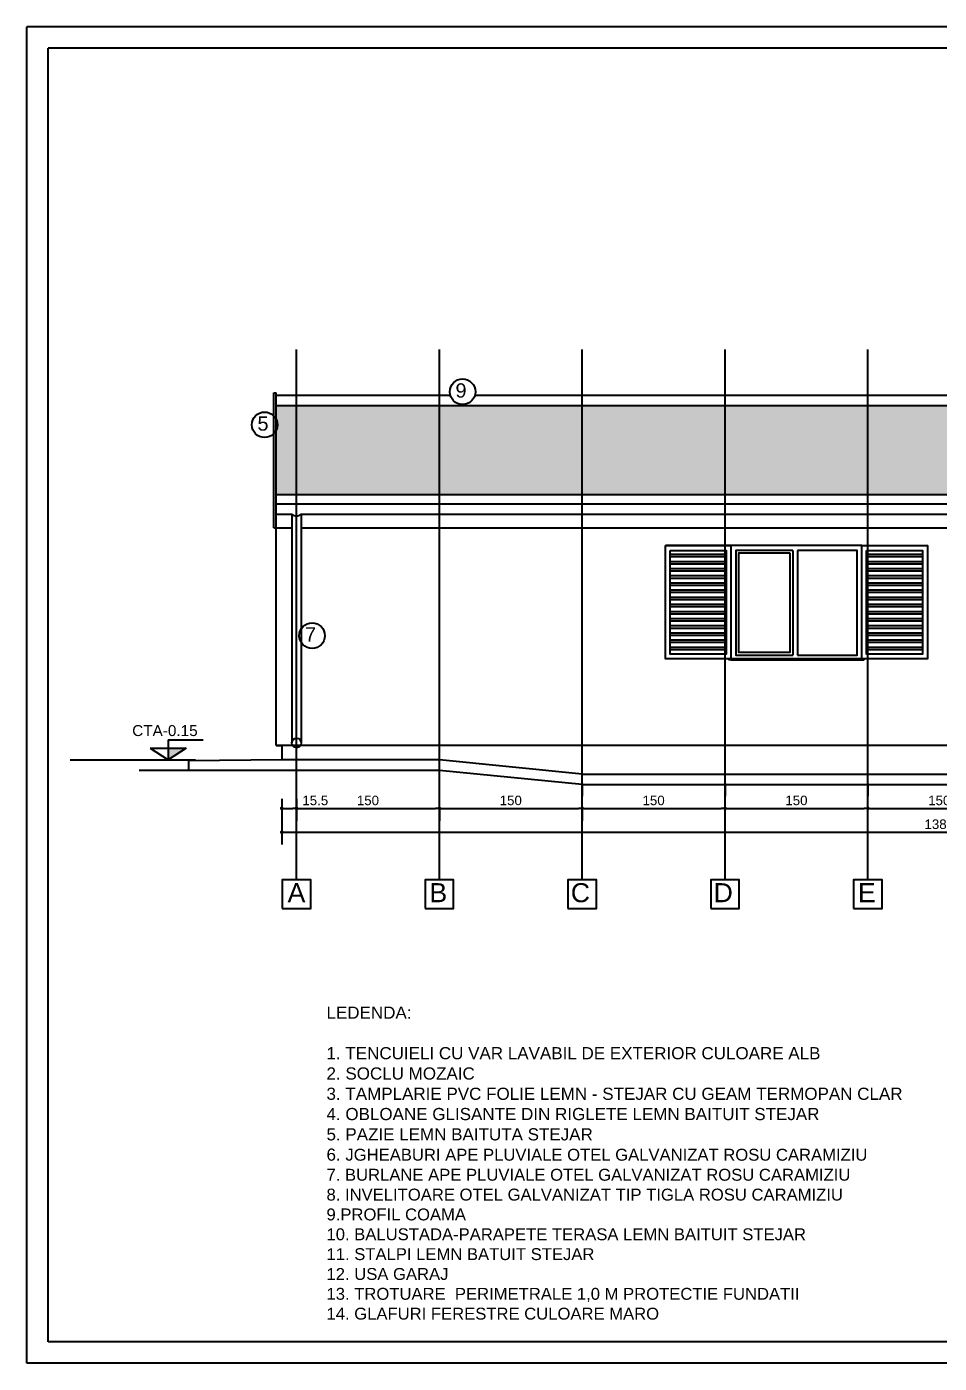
# Model space of a CAD drawing. Header units: millimetres. Extents: x 10453 to 58457, y -15634 to -5634.
# Drawn here: x 50447 to 51405, y -7918 to -6514 of the extents above; entities that cross this region are included whole.
import ezdxf

# ---------------------------------------------------------------- set-up
doc = ezdxf.new("R2010")
doc.units = ezdxf.units.MM
doc.header["$MEASUREMENT"] = 0
doc.layers.get('Defpoints').update_dxf_attribs({"color": 210, "lineweight": 0})
doc.styles.add('1pe200', font='arial.ttf', dxfattribs={"height": 55})
doc.styles.get("Standard").update_dxf_attribs({"font": 'arial.ttf', "height": 10})
doc.dimstyles.get("Standard").update_dxf_attribs({"dimscale": 1.3, "dimtxt": 35, "dimasz": 3, "dimexe": 10, "dimexo": 20, "dimgap": 2.5, "dimtad": 1, "dimdsep": 46, "dimtxsty": 'Standard', "dimblk": 'DOT', "dimcen": 3, "dimazin": 0, "dimtfac": 1, "dimtofl": 0, "dimtmove": 0, "dimatfit": 3, "dimldrblk": 'DOT', "dimfxl": 0.18, "dimtolj": 1, "dimtzin": 0, "dimlwe": -1, "dimarcsym": 0})

# ---------------------------------------------------------------- blocks, each defined once
blk = doc.blocks.new('_Dot')
at = {"color": 0, "linetype": 'ByBlock', "lineweight": -2}
blk.add_line((-0.5, 0), (-1, 0), dxfattribs=at)
at = {"color": 0, "linetype": 'ByBlock', "const_width": 0.5}
blk.add_lwpolyline([(-0.25, 0, 1), (0.25, 0, 1)], format="xyb", close=True, dxfattribs=at)
blk = doc.blocks.new('*D345')
at = {"color": 0, "ltscale": 10, "transparency": 16777216}
for p, q in [((50714.7, -7325.2), (50714.7, -7348.2)), ((50730.2, -7325.2), (50730.2, -7348.2))]:
    blk.add_line(p, q, dxfattribs=at)
at = {"color": 0, "linetype": 'ByBlock', "lineweight": -2, "ltscale": 10, "transparency": 16777216}
for p, q in [((50718.6, -7335.2), (50726.3, -7335.2)), ((50730.2, -7335.2), (50765.7, -7335.2))]:
    blk.add_line(p, q, dxfattribs=at)
at = {"layer": 'Defpoints', "color": 0, "ltscale": 10, "transparency": 16777216}
for p in [(50714.7, -7299.2), (50730.2, -7299.2), (50730.2, -7335.2)]:
    blk.add_point(p, dxfattribs=at)
at = {"color": 0, "lineweight": -2, "ltscale": 10, "transparency": 16777216, "xscale": 3.9, "yscale": 3.9, "zscale": 3.9, "rotation": 180}
blk.add_blockref('_Dot', (50714.7, -7335.2), dxfattribs=at)
at = {"color": 0, "lineweight": -2, "ltscale": 10, "transparency": 16777216, "xscale": 3.9, "yscale": 3.9, "zscale": 3.9}
blk.add_blockref('_Dot', (50730.2, -7335.2), dxfattribs=at)
at = {"color": 0, "ltscale": 10, "transparency": 16777216, "insert": (50749.9, -7326.9), "char_height": 10, "attachment_point": 5}
blk.add_mtext('\\A1;15.5', dxfattribs=at)
blk = doc.blocks.new('*D346')
at = {"color": 0, "ltscale": 10, "transparency": 16777216}
for p, q in [((50730.2, -7336.2), (50730.2, -7348.2)), ((50880.2, -7336.2), (50880.2, -7348.2))]:
    blk.add_line(p, q, dxfattribs=at)
at = {"color": 0, "linetype": 'ByBlock', "lineweight": -2, "ltscale": 10, "transparency": 16777216}
blk.add_line((50734.1, -7335.2), (50876.3, -7335.2), dxfattribs=at)
at = {"layer": 'Defpoints', "color": 0, "ltscale": 10, "transparency": 16777216}
for p in [(50730.2, -7310.2), (50880.2, -7310.2), (50880.2, -7335.2)]:
    blk.add_point(p, dxfattribs=at)
at = {"color": 0, "lineweight": -2, "ltscale": 10, "transparency": 16777216, "xscale": 3.9, "yscale": 3.9, "zscale": 3.9, "rotation": 180}
blk.add_blockref('_Dot', (50730.2, -7335.2), dxfattribs=at)
at = {"color": 0, "lineweight": -2, "ltscale": 10, "transparency": 16777216, "xscale": 3.9, "yscale": 3.9, "zscale": 3.9}
blk.add_blockref('_Dot', (50880.2, -7335.2), dxfattribs=at)
at = {"color": 0, "ltscale": 10, "transparency": 16777216, "insert": (50805.2, -7326.9), "char_height": 10, "attachment_point": 5}
blk.add_mtext('\\A1;150', dxfattribs=at)
blk = doc.blocks.new('*D344')
at = {"color": 0, "ltscale": 10, "transparency": 16777216}
for p, q in [((50714.7, -7325.2), (50714.7, -7373.2)), ((52095.7, -7325.2), (52095.7, -7373.2))]:
    blk.add_line(p, q, dxfattribs=at)
at = {"color": 0, "linetype": 'ByBlock', "lineweight": -2, "ltscale": 10, "transparency": 16777216}
blk.add_line((50718.6, -7360.2), (52091.8, -7360.2), dxfattribs=at)
at = {"layer": 'Defpoints', "color": 0, "ltscale": 10, "transparency": 16777216}
for p in [(50714.7, -7299.2), (52095.7, -7299.2), (52095.7, -7360.2)]:
    blk.add_point(p, dxfattribs=at)
at = {"color": 0, "lineweight": -2, "ltscale": 10, "transparency": 16777216, "xscale": 3.9, "yscale": 3.9, "zscale": 3.9, "rotation": 180}
blk.add_blockref('_Dot', (50714.7, -7360.2), dxfattribs=at)
at = {"color": 0, "lineweight": -2, "ltscale": 10, "transparency": 16777216, "xscale": 3.9, "yscale": 3.9, "zscale": 3.9}
blk.add_blockref('_Dot', (52095.7, -7360.2), dxfattribs=at)
at = {"color": 0, "ltscale": 10, "transparency": 16777216, "insert": (51405.2, -7351.9), "char_height": 10, "attachment_point": 5}
blk.add_mtext('\\A1;1381', dxfattribs=at)
blk = doc.blocks.new('*D347')
at = {"color": 0, "ltscale": 10, "transparency": 16777216}
for p, q in [((50880.2, -7336.2), (50880.2, -7348.2)), ((51030.2, -7336.2), (51030.2, -7348.2))]:
    blk.add_line(p, q, dxfattribs=at)
at = {"color": 0, "linetype": 'ByBlock', "lineweight": -2, "ltscale": 10, "transparency": 16777216}
blk.add_line((50884.1, -7335.2), (51026.3, -7335.2), dxfattribs=at)
at = {"layer": 'Defpoints', "color": 0, "ltscale": 10, "transparency": 16777216}
for p in [(50880.2, -7310.2), (51030.2, -7310.2), (51030.2, -7335.2)]:
    blk.add_point(p, dxfattribs=at)
at = {"color": 0, "lineweight": -2, "ltscale": 10, "transparency": 16777216, "xscale": 3.9, "yscale": 3.9, "zscale": 3.9, "rotation": 180}
blk.add_blockref('_Dot', (50880.2, -7335.2), dxfattribs=at)
at = {"color": 0, "lineweight": -2, "ltscale": 10, "transparency": 16777216, "xscale": 3.9, "yscale": 3.9, "zscale": 3.9}
blk.add_blockref('_Dot', (51030.2, -7335.2), dxfattribs=at)
at = {"color": 0, "ltscale": 10, "transparency": 16777216, "insert": (50955.2, -7326.9), "char_height": 10, "attachment_point": 5}
blk.add_mtext('\\A1;150', dxfattribs=at)
blk = doc.blocks.new('*D348')
at = {"color": 0, "ltscale": 10, "transparency": 16777216}
for p, q in [((51030.2, -7309.2), (51030.2, -7322.2)), ((51180.2, -7355), (51180.2, -7348.2))]:
    blk.add_line(p, q, dxfattribs=at)
at = {"color": 0, "linetype": 'ByBlock', "lineweight": -2, "ltscale": 10, "transparency": 16777216}
blk.add_line((51034.1, -7335.2), (51176.3, -7335.2), dxfattribs=at)
at = {"layer": 'Defpoints', "color": 0, "ltscale": 10, "transparency": 16777216}
for p in [(51030.2, -7335.2), (51180.2, -7329), (51180.2, -7335.2)]:
    blk.add_point(p, dxfattribs=at)
at = {"color": 0, "lineweight": -2, "ltscale": 10, "transparency": 16777216, "xscale": 3.9, "yscale": 3.9, "zscale": 3.9, "rotation": 180}
blk.add_blockref('_Dot', (51030.2, -7335.2), dxfattribs=at)
at = {"color": 0, "lineweight": -2, "ltscale": 10, "transparency": 16777216, "xscale": 3.9, "yscale": 3.9, "zscale": 3.9}
blk.add_blockref('_Dot', (51180.2, -7335.2), dxfattribs=at)
at = {"color": 0, "ltscale": 10, "transparency": 16777216, "insert": (51105.2, -7326.9), "char_height": 10, "attachment_point": 5}
blk.add_mtext('\\A1;150', dxfattribs=at)
blk = doc.blocks.new('*D349')
at = {"color": 0, "ltscale": 10, "transparency": 16777216}
for p, q in [((51180.2, -7309.2), (51180.2, -7322.2)), ((51330.2, -7309.2), (51330.2, -7322.2))]:
    blk.add_line(p, q, dxfattribs=at)
at = {"color": 0, "linetype": 'ByBlock', "lineweight": -2, "ltscale": 10, "transparency": 16777216}
blk.add_line((51184.1, -7335.2), (51326.3, -7335.2), dxfattribs=at)
at = {"layer": 'Defpoints', "color": 0, "ltscale": 10, "transparency": 16777216}
for p in [(51180.2, -7335.2), (51330.2, -7335.2), (51330.2, -7335.2)]:
    blk.add_point(p, dxfattribs=at)
at = {"color": 0, "lineweight": -2, "ltscale": 10, "transparency": 16777216, "xscale": 3.9, "yscale": 3.9, "zscale": 3.9, "rotation": 180}
blk.add_blockref('_Dot', (51180.2, -7335.2), dxfattribs=at)
at = {"color": 0, "lineweight": -2, "ltscale": 10, "transparency": 16777216, "xscale": 3.9, "yscale": 3.9, "zscale": 3.9}
blk.add_blockref('_Dot', (51330.2, -7335.2), dxfattribs=at)
at = {"color": 0, "ltscale": 10, "transparency": 16777216, "insert": (51255.2, -7326.9), "char_height": 10, "attachment_point": 5}
blk.add_mtext('\\A1;150', dxfattribs=at)
blk = doc.blocks.new('*D350')
at = {"color": 0, "ltscale": 10, "transparency": 16777216}
for p, q in [((51330.2, -7309.2), (51330.2, -7322.2)), ((51480.2, -7361.2), (51480.2, -7348.2))]:
    blk.add_line(p, q, dxfattribs=at)
at = {"color": 0, "linetype": 'ByBlock', "lineweight": -2, "ltscale": 10, "transparency": 16777216}
blk.add_line((51334.1, -7335.2), (51476.3, -7335.2), dxfattribs=at)
at = {"layer": 'Defpoints', "color": 0, "ltscale": 10, "transparency": 16777216}
for p in [(51330.2, -7335.2), (51480.2, -7335.2), (51480.2, -7335.2)]:
    blk.add_point(p, dxfattribs=at)
at = {"color": 0, "lineweight": -2, "ltscale": 10, "transparency": 16777216, "xscale": 3.9, "yscale": 3.9, "zscale": 3.9, "rotation": 180}
blk.add_blockref('_Dot', (51330.2, -7335.2), dxfattribs=at)
at = {"color": 0, "lineweight": -2, "ltscale": 10, "transparency": 16777216, "xscale": 3.9, "yscale": 3.9, "zscale": 3.9}
blk.add_blockref('_Dot', (51480.2, -7335.2), dxfattribs=at)
at = {"color": 0, "ltscale": 10, "transparency": 16777216, "insert": (51405.2, -7326.9), "char_height": 10, "attachment_point": 5}
blk.add_mtext('\\A1;150', dxfattribs=at)

msp = doc.modelspace()

# ---------------------------------------------------------------- hatches: boundary and pattern name
at = {"ltscale": 10}
h = msp.add_hatch(dxfattribs=at)
h.set_pattern_fill('AR-RSHKE', color=256, scale=1.5, angle=180, style=0)
h.set_pattern_definition([(180, (31501.795, -11692.68), (-38.25, -18), [9, -7.5, 10.5, -4.5, 13.5, -6]), (180, (31492.795, -11693.43), (-38.25, -18), [7.5, -28.5, 6, -9]), (180, (31474.795, -11691.556), (-38.25, -18), [4.5, -46.5]), (270, (31501.795, -11692.68), (12.75, -18), [17.25, -54.75]), (270, (31492.795, -11692.68), (12.75, -18), [16.875, -55.125]), (270, (31485.295, -11692.68), (12.75, -18), [15.75, -56.25]), (270, (31474.795, -11691.556), (12.75, -18), [17.25, -54.75]), (270, (31470.295, -11691.556), (12.75, -18), [17.25, -54.75]), (270, (31456.795, -11692.68), (12.75, -18), [16.5, -55.5])])
edge = h.paths.add_edge_path()
edge.add_arc((51500.646, -6953.083), 13.422, 0, 360)
h.paths.add_polyline_path([(52101.457, -6912), (50708.957, -6912), (50708.957, -7005.489), (52101.457, -7005.489)])

# ---------------------------------------------------------------- linework, layer by layer
at = {"ltscale": 2}
for p, q in [((50446.859, -7917.93), (50446.859, -6514.325)), ((52442.059, -6514.325), (50446.859, -6514.325)), ((52442.059, -7917.93), (50446.859, -7917.93))]:
    msp.add_line(p, q, dxfattribs=at)
at = {"ltscale": 10}
for p, q in [((50469.359, -7895.43), (50469.359, -6536.825)), ((52419.559, -6536.825), (50469.359, -6536.825)), ((50706.457, -7040.633), (50706.457, -6898.707)), ((50706.457, -6898.707), (50708.957, -6898.707)), ((50708.957, -7040.633), (50708.957, -6898.707)), ((50708.957, -6901.207), (50891.206, -6901.207)), ((50918.049, -6901.207), (52101.457, -6901.207)), ((50708.957, -6912), (52101.457, -6912)), ((50708.957, -7005.489), (52101.457, -7005.489)), ((50706.457, -7040.633), (50725.207, -7040.633)), ((50708.957, -7269.269), (50708.957, -7040.633)), ((50735.207, -7040.633), (52101.457, -7040.633)), ((51186.457, -7059.269), (51117.707, -7059.269)), ((51186.457, -7059.269), (51186.457, -7178.269)), ((51323.957, -7178.269), (51323.957, -7059.269)), ((51323.957, -7178.269), (51323.957, -7059.269)), ((51323.957, -7178.269), (51323.957, -7059.269)), ((51323.957, -7178.269), (51323.957, -7059.269)), ((51323.957, -7178.269), (51323.957, -7059.269)), ((51323.957, -7178.269), (51323.957, -7059.269)), ((51122.707, -7068.269), (51181.457, -7068.269)), ((51122.707, -7070.769), (51181.457, -7070.769)), ((51122.707, -7070.769), (51181.457, -7070.769)), ((51186.457, -7060.269), (51186.457, -7178.269)), ((51251.457, -7064.269), (51251.457, -7174.269)), ((51256.457, -7064.269), (51256.457, -7174.269)), ((51328.957, -7068.269), (51387.707, -7068.269)), ((51328.957, -7070.769), (51387.707, -7070.769)), ((51328.957, -7070.769), (51387.707, -7070.769)), ((51122.707, -7075.769), (51181.457, -7075.769)), ((51122.707, -7078.269), (51181.457, -7078.269)), ((51122.707, -7078.269), (51181.457, -7078.269)), ((51122.707, -7083.269), (51181.457, -7083.269)), ((51122.707, -7085.769), (51181.457, -7085.769)), ((51122.707, -7085.769), (51181.457, -7085.769)), ((51328.957, -7075.769), (51387.707, -7075.769)), ((51328.957, -7078.269), (51387.707, -7078.269)), ((51328.957, -7078.269), (51387.707, -7078.269)), ((51328.957, -7083.269), (51387.707, -7083.269)), ((51328.957, -7085.769), (51387.707, -7085.769)), ((51328.957, -7085.769), (51387.707, -7085.769)), ((51122.707, -7090.769), (51181.457, -7090.769)), ((51122.707, -7090.769), (51181.457, -7090.769)), ((51122.707, -7093.269), (51181.457, -7093.269)), ((51122.707, -7093.269), (51181.457, -7093.269)), ((51122.707, -7093.269), (51181.457, -7093.269)), ((51122.707, -7098.269), (51181.395, -7098.269)), ((51122.707, -7100.769), (51181.16, -7100.769)), ((51122.707, -7100.769), (51181.16, -7100.769)), ((51328.957, -7090.769), (51387.707, -7090.769)), ((51328.957, -7090.769), (51387.707, -7090.769)), ((51328.957, -7093.269), (51387.707, -7093.269)), ((51328.957, -7093.269), (51387.707, -7093.269)), ((51328.957, -7093.269), (51387.707, -7093.269)), ((51328.957, -7098.269), (51387.645, -7098.269)), ((51328.957, -7100.769), (51387.41, -7100.769)), ((51328.957, -7100.769), (51387.41, -7100.769)), ((51122.707, -7105.769), (51182.126, -7105.769)), ((51122.707, -7108.269), (51181.457, -7108.269)), ((51122.707, -7108.269), (51181.457, -7108.269)), ((51122.707, -7113.269), (51181.457, -7113.269)), ((51122.707, -7115.769), (51181.457, -7115.769)), ((51122.707, -7115.769), (51181.457, -7115.769)), ((51328.957, -7105.769), (51388.376, -7105.769)), ((51328.957, -7108.269), (51387.707, -7108.269)), ((51328.957, -7108.269), (51387.707, -7108.269)), ((51328.957, -7113.269), (51387.707, -7113.269)), ((51328.957, -7115.769), (51387.707, -7115.769)), ((51328.957, -7115.769), (51387.707, -7115.769)), ((51122.707, -7120.769), (51181.457, -7120.769)), ((51122.707, -7123.269), (51181.457, -7123.269)), ((51122.707, -7123.269), (51181.457, -7123.269)), ((51122.707, -7128.269), (51181.457, -7128.269)), ((51122.707, -7128.269), (51181.457, -7128.269)), ((51328.957, -7120.769), (51387.707, -7120.769)), ((51328.957, -7123.269), (51387.707, -7123.269)), ((51328.957, -7123.269), (51387.707, -7123.269)), ((51328.957, -7128.269), (51387.707, -7128.269)), ((51328.957, -7128.269), (51387.707, -7128.269)), ((51122.707, -7130.769), (51181.457, -7130.769)), ((51122.707, -7130.769), (51181.457, -7130.769)), ((51122.707, -7130.769), (51181.457, -7130.769)), ((51122.707, -7135.769), (51181.457, -7135.769)), ((51122.707, -7138.269), (51181.457, -7138.269)), ((51122.707, -7138.269), (51181.457, -7138.269)), ((51122.707, -7143.269), (51181.457, -7143.269)), ((51328.957, -7130.769), (51387.707, -7130.769)), ((51328.957, -7130.769), (51387.707, -7130.769)), ((51328.957, -7130.769), (51387.707, -7130.769)), ((51328.957, -7135.769), (51387.707, -7135.769)), ((51328.957, -7138.269), (51387.707, -7138.269)), ((51328.957, -7138.269), (51387.707, -7138.269)), ((51328.957, -7143.269), (51387.707, -7143.269)), ((51122.707, -7145.769), (51181.457, -7145.769)), ((51122.707, -7145.769), (51181.457, -7145.769)), ((51122.707, -7150.769), (51181.457, -7150.769)), ((51122.707, -7153.269), (51181.457, -7153.269)), ((51122.707, -7153.269), (51181.457, -7153.269)), ((51122.707, -7158.269), (51181.457, -7158.269)), ((51328.957, -7145.769), (51387.707, -7145.769)), ((51328.957, -7145.769), (51387.707, -7145.769)), ((51328.957, -7150.769), (51387.707, -7150.769)), ((51328.957, -7153.269), (51387.707, -7153.269)), ((51328.957, -7153.269), (51387.707, -7153.269)), ((51328.957, -7158.269), (51387.707, -7158.269)), ((51122.707, -7160.769), (51181.457, -7160.769)), ((51122.707, -7160.769), (51181.457, -7160.769)), ((51122.707, -7165.769), (51181.457, -7165.769)), ((51122.707, -7168.269), (51181.457, -7168.269)), ((51328.957, -7160.769), (51387.707, -7160.769)), ((51328.957, -7160.769), (51387.707, -7160.769)), ((51328.957, -7165.769), (51387.707, -7165.769)), ((51328.957, -7168.269), (51387.707, -7168.269)), ((51183.957, -7178.269), (51183.957, -7179.269)), ((51186.457, -7178.269), (51183.957, -7178.269)), ((51183.957, -7178.269), (51183.957, -7179.269)), ((51323.957, -7179.269), (51183.957, -7179.269)), ((51323.957, -7178.269), (51186.457, -7178.269)), ((51326.457, -7178.269), (51323.957, -7178.269)), ((51326.457, -7179.269), (51323.957, -7179.269)), ((51326.457, -7179.269), (51323.957, -7179.269)), ((51323.957, -7179.269), (51326.457, -7179.269)), ((51326.457, -7179.269), (51326.457, -7178.269)), ((50595.344, -7263.25), (50595.344, -7284.269)), ((50708.957, -7269.269), (50714.707, -7269.269)), ((52095.701, -7269.269), (50708.957, -7269.269)), ((50714.707, -7269.269), (50714.707, -7284.269)), ((50492.476, -7284.269), (50624.184, -7284.269)), ((50714.707, -7284.269), (50616.707, -7285.249)), ((50880.207, -7284.269), (50714.707, -7284.269)), ((51030.207, -7299.269), (50880.207, -7284.269)), ((50880.207, -7295.249), (50565.04, -7295.249)), ((50616.707, -7285.249), (50616.707, -7295.249)), ((51030.207, -7310.249), (50880.207, -7295.249)), ((51030.207, -7299.269), (52095.701, -7299.269)), ((51030.207, -7310.249), (52250.402, -7310.249)), ((52419.559, -7895.43), (50469.359, -7895.43)), ((52442.059, -7917.93), (50446.859, -7917.93))]:
    msp.add_line(p, q, dxfattribs=at)
at = {"color": 19, "ltscale": 2}
for p, q in [((50730.207, -7410.249), (50730.207, -6853.217)), ((50880.207, -7410.249), (50880.207, -6853.217)), ((51030.207, -7410.249), (51030.207, -6853.217)), ((51180.207, -7410.249), (51180.207, -6853.217)), ((51330.207, -7410.249), (51330.207, -6853.217))]:
    msp.add_line(p, q, dxfattribs=at)
for p, q in [((50708.957, -7015.231), (52101.457, -7015.231)), ((50708.957, -7026.238), (50725.207, -7026.238)), ((50725.207, -7026.238), (50725.207, -7266.466)), ((50735.207, -7026.238), (50735.207, -7266.466)), ((50735.207, -7026.238), (52101.457, -7026.238))]:
    msp.add_line(p, q)
at = {"linetype": 'Continuous'}
for p, q in [((50595.344, -7263.25), (50632.07, -7263.25)), ((50576.382, -7272.039), (50595.344, -7284.269)), ((50576.382, -7272.039), (50614.306, -7272.039)), ((50614.306, -7272.039), (50595.344, -7284.269))]:
    msp.add_line(p, q, dxfattribs=at)
at = {"ltscale": 10}
for points in [[(51117.707, -7059.269), (51186.457, -7059.269), (51186.457, -7178.269), (51117.707, -7178.269)], [(51323.957, -7059.269), (51392.707, -7059.269), (51392.707, -7178.269), (51323.957, -7178.269)], [(51122.707, -7064.269), (51181.457, -7064.269), (51181.457, -7173.269), (51122.707, -7173.269)], [(51248.457, -7067.269), (51194.457, -7067.269), (51194.457, -7171.269), (51248.457, -7171.269)], [(51328.957, -7064.269), (51387.707, -7064.269), (51387.707, -7173.269), (51328.957, -7173.269)], [(50715.207, -7440.249), (50745.207, -7440.249), (50745.207, -7410.249), (50715.207, -7410.249)], [(50865.207, -7440.249), (50895.207, -7440.249), (50895.207, -7410.249), (50865.207, -7410.249)], [(51015.207, -7440.249), (51045.207, -7440.249), (51045.207, -7410.249), (51015.207, -7410.249)], [(51165.207, -7440.249), (51195.207, -7440.249), (51195.207, -7410.249), (51165.207, -7410.249)], [(51315.207, -7440.249), (51345.207, -7440.249), (51345.207, -7410.249), (51315.207, -7410.249)]]:
    msp.add_lwpolyline(points, close=True, dxfattribs=at)
for points in [[(51323.957, -7178.269), (51323.957, -7059.269), (51186.457, -7059.269), (51186.457, -7178.269)], [(51323.957, -7178.269), (51323.957, -7059.269), (51186.457, -7059.269), (51186.457, -7178.269)], [(51323.957, -7178.269), (51323.957, -7059.269), (51186.457, -7059.269), (51186.457, -7178.269)], [(51323.957, -7178.269), (51323.957, -7059.269)], [(51251.457, -7064.269), (51191.457, -7064.269), (51191.457, -7174.269), (51251.457, -7174.269)], [(51251.457, -7064.269), (51191.457, -7064.269), (51191.457, -7174.269), (51251.457, -7174.269)], [(51251.457, -7064.269), (51191.457, -7064.269), (51191.457, -7174.269), (51251.457, -7174.269)], [(51256.457, -7174.269), (51318.957, -7174.269), (51318.957, -7064.269), (51256.457, -7064.269)], [(51256.457, -7174.269), (51318.957, -7174.269), (51318.957, -7064.269), (51256.457, -7064.269)], [(51256.457, -7174.269), (51318.957, -7174.269), (51318.957, -7064.269), (51256.457, -7064.269)], [(51186.457, -7179.269), (51186.457, -7179.269), (51323.957, -7179.269)], [(51186.457, -7179.269), (51186.457, -7179.269), (51323.957, -7179.269)], [(51186.457, -7179.269), (51186.457, -7179.269), (51326.457, -7179.269)]]:
    msp.add_lwpolyline(points, dxfattribs=at)
for centre, radius in [((50904.627, -6897.68), 13.422), ((50696.684, -6932.349), 13.422), ((50746.561, -7153.852), 13.422), ((50730.207, -7266.466), 5)]:
    msp.add_circle(centre, radius, dxfattribs=at)
msp.add_arc((50730.207, -7021.125), 7.152, 225.642545, 314.357455)
at = {"linetype": 'Continuous'}
msp.add_solid([(50595.344, -7284.269), (50595.344, -7272.039), (50595.344, -7284.269), (50614.306, -7272.039)], dxfattribs=at)

# ---------------------------------------------------------------- texts
at = {"ltscale": 10, "attachment_point": 3}
for s, insert, char_height, width in [('9', (50908.758, -6888.815), 15, 8.27298), ('5', (50700.815, -6923.485), 15, 8.27298), ('7', (50750.692, -7144.987), 15, 8.27298), ('CTA-0.15', (50626.365, -7247.735), 11.5, 58.2011)]:
    msp.add_mtext(s, dxfattribs=dict(at, insert=insert, char_height=char_height, width=width))
at = {"ltscale": 10, "char_height": 20, "width": 21.44505, "attachment_point": 3, "style": '1pe200'}
for s, insert in [('A', (50739.495, -7413.726)), ('B', (50888.43, -7413.726)), ('C', (51038.43, -7413.726)), ('D', (51188.43, -7413.726)), ('E', (51338.43, -7413.726))]:
    msp.add_mtext(s, dxfattribs=dict(at, insert=insert))
at = {"linetype": 'Continuous', "insert": (50761.671, -7707.778), "char_height": 12.77778, "width": 614.7279, "attachment_point": 4}
msp.add_mtext('LEDENDA:\\P\\P1. TENCUIELI CU VAR LAVABIL DE EXTERIOR CULOARE ALB\\P2. SOCLU MOZAIC\\P3. TAMPLARIE PVC FOLIE LEMN - STEJAR CU GEAM TERMOPAN CLAR\\P4. OBLOANE GLISANTE DIN RIGLETE LEMN BAITUIT STEJAR\\P5. PAZIE LEMN BAITUTA STEJAR\\P6. {\\H0.9783x;JGHEABURI APE PLUVIALE OTEL GALVANIZAT ROSU CARAMIZIU\\P7. BURLANE APE PLUVIALE OTEL GALVANIZAT ROSU CARAMIZIU\\P8. INVELITOARE OTEL GALVANIZAT TIP TIGLA ROSU CARAMIZIU\\P9.PROFIL COAMA\\P10. BALUSTADA-PARAPETE TERASA LEMN BAITUIT STEJAR\\P11. STALPI LEMN BATUIT STEJAR\\P12. USA GARAJ\\P13. TROTUARE  PERIMETRALE 1,0 M PROTECTIE FUNDATII\\P14. GLAFURI FERESTRE CULOARE MARO}', dxfattribs=at)

# ---------------------------------------------------------------- dimensions: what is measured, and where the dimension line sits
at = {"ltscale": 10}
for base, p1, p2, override, picture, middle in [((50730.207, -7335.229), (50714.706, -7299.249), (50730.207, -7299.249), {"dimdec": 1}, '*D345', (50749.911, -7326.873)), ((52095.707, -7360.229), (50714.706, -7299.249), (52095.707, -7299.249), {"dimtmove": 1}, '*D344', (51405.206, -7351.87)), ((50880.207, -7335.249), (50730.207, -7310.249), (50880.207, -7310.229), {"dimtmove": 1}, '*D346', (50805.207, -7326.893)), ((51180.207, -7335.249), (51030.207, -7335.249), (51180.207, -7328.976), {"dimtmove": 1}, '*D348', (51105.207, -7326.893)), ((51330.207, -7335.249), (51180.207, -7335.249), (51330.207, -7335.249), {"dimtmove": 1}, '*D349', (51255.207, -7326.893)), ((51480.207, -7335.249), (51330.207, -7335.249), (51480.207, -7335.249), {"dimtmove": 1}, '*D350', (51405.207, -7326.893))]:
    dim = msp.add_linear_dim(base=base, p1=p1, p2=p2, dimstyle='Standard', override=override, dxfattribs=at)
    dim.commit()
    dim.dimension.update_dxf_attribs({"geometry": picture, "text_midpoint": middle})
dim = msp.add_linear_dim(base=(51030.207, -7335.249), p1=(50880.207, -7310.249), p2=(51030.207, -7310.249), dimstyle='Standard', dxfattribs=at)
dim.commit()
dim.dimension.update_dxf_attribs({"geometry": '*D347', "text_midpoint": (50955.207, -7326.893)})

doc.saveas('drawing.dxf')
